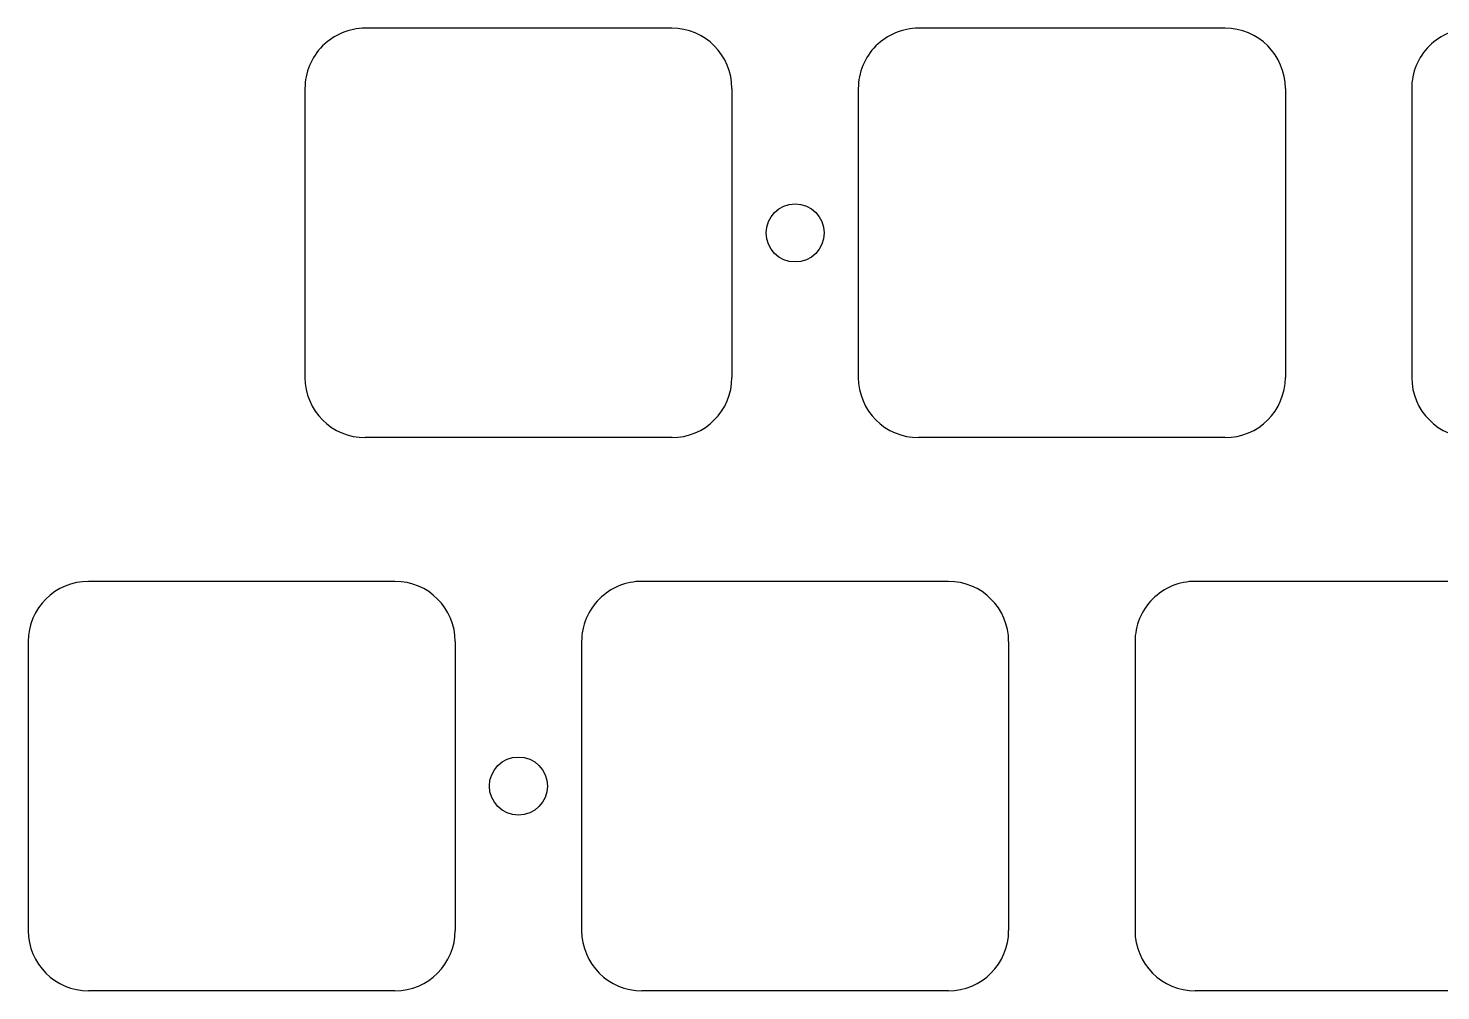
# Model space of a CAD drawing. Header units: millimetres. Extents: x -11 to 340, y -118 to 18.
# Drawn here: x 16.46 to 65.09, y -88.01 to -54.86 of the extents above; entities that cross this region are included whole.
import ezdxf

# ---------------------------------------------------------------- set-up
doc = ezdxf.new("R2010")
doc.units = ezdxf.units.MM
doc.header["$MEASUREMENT"] = 0
doc.layers.add('BLACK', color=7, linetype='CONTINUOUS')

msp = doc.modelspace()

# ---------------------------------------------------------------- linework, layer by layer
at = {"layer": 'BLACK', "linetype": 'Continuous'}
for p, q in [((28.062501, -54.862502), (28.062501, -54.8625)), ((38.6125, -54.8625), (28.062501, -54.8625)), ((47.112501, -54.862502), (47.112501, -54.8625)), ((57.6625, -54.8625), (47.112501, -54.8625)), ((25.987501, -56.9375), (25.987501, -66.8875)), ((40.687501, -56.9375), (40.687501, -66.8875)), ((45.037501, -56.9375), (45.037501, -66.8875)), ((59.737501, -56.9375), (59.737501, -66.8875)), ((64.087501, -56.9375), (64.087501, -66.8875)), ((38.612501, -68.9625), (28.0625, -68.9625)), ((38.612501, -68.962501), (38.612501, -68.9625)), ((57.662501, -68.9625), (47.1125, -68.9625)), ((57.662501, -68.962501), (57.662501, -68.9625)), ((29.0875, -73.9125), (18.537499, -73.9125)), ((37.587501, -73.912502), (37.587501, -73.9125)), ((48.1375, -73.9125), (37.587501, -73.9125)), ((56.637501, -73.912502), (56.637501, -73.9125)), ((67.1875, -73.9125), (56.637501, -73.9125)), ((16.4625, -75.9875), (16.4625, -85.937501)), ((31.1625, -75.9875), (31.1625, -85.9375)), ((35.512501, -75.9875), (35.512501, -85.9375)), ((50.212501, -75.9875), (50.212501, -85.9375)), ((54.562501, -75.9875), (54.562501, -85.9375)), ((29.0875, -88.0125), (18.5375, -88.0125)), ((48.137501, -88.0125), (37.5875, -88.0125)), ((48.137501, -88.012501), (48.137501, -88.0125)), ((67.187501, -88.0125), (56.6375, -88.0125))]:
    msp.add_line(p, q, dxfattribs=at)
at = {"layer": 'BLACK'}
for centre in [(42.8625, -61.9125), (33.3375, -80.9625)]:
    msp.add_circle(centre, 1, dxfattribs=at)
for centre, radius, start, end in [((28.0625, -56.9375), 2.074999, 89.9999724, 180), ((38.6125, -56.9375), 2.075, 0, 90), ((47.1125, -56.9375), 2.074999, 89.9999724, 180), ((57.6625, -56.9375), 2.075, 0, 90), ((66.1625, -56.9375), 2.074999, 89.9999724, 180), ((28.0625, -66.8875), 2.075, 180, 270), ((38.6125, -66.8875), 2.075001, 270.0000276, 0), ((47.1125, -66.8875), 2.075, 180, 270), ((57.6625, -66.8875), 2.075001, 270.0000276, 0), ((66.1625, -66.8875), 2.075, 180, 270), ((18.537504, -75.987504), 2.075004, 90.0001381, 179.9998896), ((29.0875, -75.9875), 2.075, 0, 90), ((37.5875, -75.9875), 2.074999, 89.9999724, 180), ((48.1375, -75.9875), 2.075, 0, 90), ((56.6375, -75.9875), 2.074999, 89.9999724, 180), ((18.537502, -85.937498), 2.075002, 180.0000828, 269.9999448), ((29.0875, -85.9375), 2.075, 270, 0), ((37.5875, -85.9375), 2.075, 180, 270), ((48.1375, -85.9375), 2.075001, 270.0000276, 0), ((56.6375, -85.9375), 2.075, 180, 270)]:
    msp.add_arc(centre, radius, start, end, dxfattribs=at)

doc.saveas('drawing.dxf')
